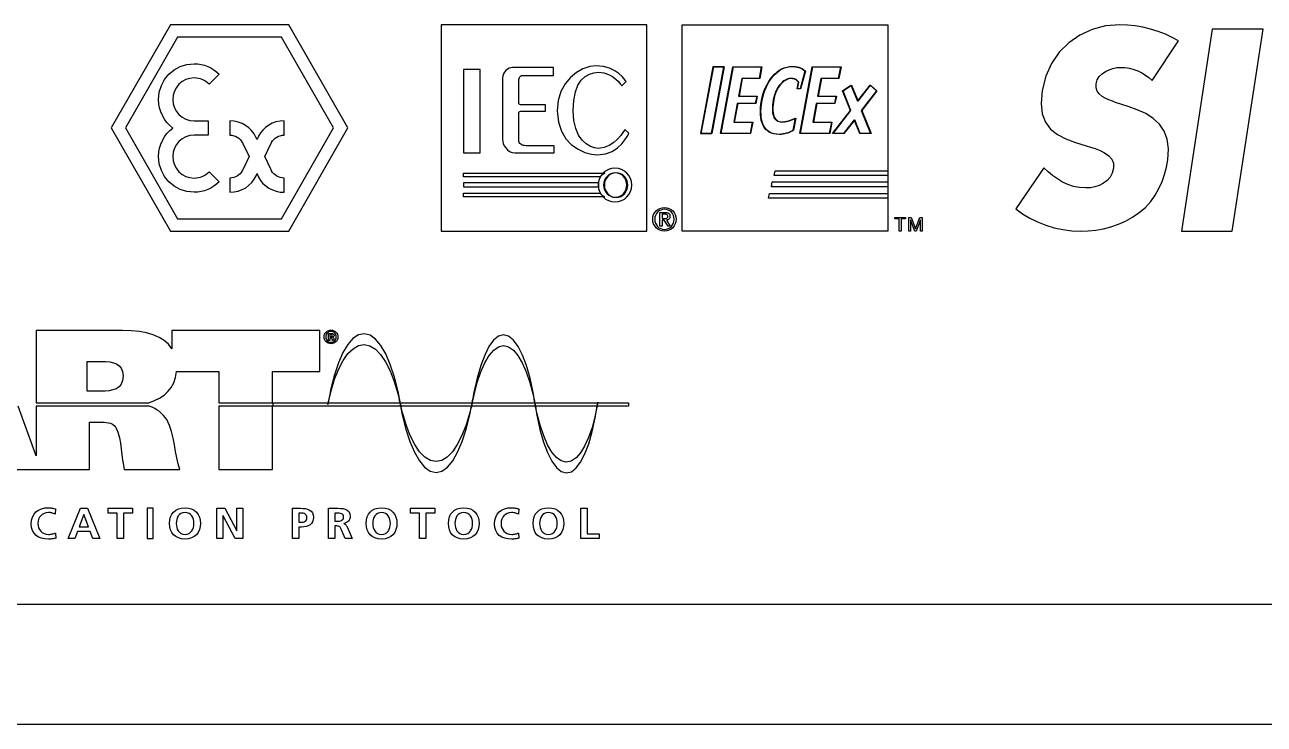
# Model space of a CAD drawing. Header units: metres. Extents: x 0 to 3575, y 0 to 842.
# Drawn here: x 103 to 287.8, y 478 to 582.3 of the extents above; entities that cross this region are included whole.
import ezdxf

# ---------------------------------------------------------------- set-up
doc = ezdxf.new("R2010")
doc.units = ezdxf.units.M
doc.layers.add('SCHEMATICS', color=7, linetype='Continuous')

msp = doc.modelspace()

# ---------------------------------------------------------------- linework, layer by layer
at = {"layer": 'SCHEMATICS', "color": 7}
for p, q in [((124.73, 582.28), (115.92, 566.9)), ((142.36, 582.28), (124.73, 582.28)), ((151.17, 566.9), (142.36, 582.28)), ((195.73, 582.27), (165.09, 582.27)), ((165.09, 582.27), (165.09, 551.53)), ((195.73, 551.53), (195.73, 582.27)), ((201, 551.53), (201, 582.28)), ((201, 582.28), (231.66, 582.28)), ((231.66, 582.28), (231.66, 551.53)), ((125.79, 580.43), (118.03, 566.9)), ((141.3, 580.43), (125.79, 580.43)), ((149.06, 566.9), (141.3, 580.43)), ((280.04, 581.64), (275.43, 551.52)), ((287.61, 581.64), (280.04, 581.64)), ((283, 551.52), (287.61, 581.64)), ((271.05, 573.99), (274.99, 579.88)), ((132, 574.92), (130.5, 573.41)), ((170.92, 575.62), (168.4, 575.62)), ((168.4, 575.62), (168.4, 563.17)), ((170.92, 563.17), (170.92, 575.62)), ((181.83, 575.91), (177.3, 575.91)), ((181.83, 574.72), (181.83, 575.91)), ((203.82, 566.07), (205.66, 575.99)), ((207.29, 575.99), (205.45, 566.07)), ((205.66, 575.99), (207.29, 575.99)), ((206.75, 566.07), (208.59, 575.99)), ((206.83, 566.07), (208.67, 575.99)), ((208.59, 575.99), (212.81, 575.99)), ((208.67, 575.99), (212.89, 575.99)), ((212.81, 575.99), (212.49, 574.28)), ((212.89, 575.99), (212.57, 574.28)), ((218.55, 566.07), (220.39, 575.99)), ((219.3, 575.36), (218.58, 572.73)), ((218.63, 566.07), (220.47, 575.99)), ((219.38, 575.36), (218.66, 572.73)), ((220.39, 575.99), (224.61, 575.99)), ((220.47, 575.99), (224.69, 575.99)), ((224.61, 575.99), (224.29, 574.28)), ((224.69, 575.99), (224.37, 574.28)), ((192.03, 573.19), (192.65, 573.84)), ((209.9, 574.28), (209.41, 571.64)), ((209.98, 574.28), (209.49, 571.64)), ((212.49, 574.28), (209.9, 574.28)), ((212.57, 574.28), (209.98, 574.28)), ((218.14, 572.73), (218.33, 573.73)), ((218.58, 572.73), (218.14, 572.73)), ((218.22, 572.73), (218.41, 573.73)), ((218.66, 572.73), (218.22, 572.73)), ((221.7, 574.28), (221.21, 571.64)), ((221.78, 574.28), (221.29, 571.64)), ((224.29, 574.28), (221.7, 574.28)), ((224.37, 574.28), (221.78, 574.28)), ((224.92, 572.43), (226.18, 573.3)), ((225, 572.43), (226.26, 573.3)), ((226.18, 573.3), (227.15, 570.89)), ((226.26, 573.3), (227.23, 570.89)), ((227.15, 570.89), (229.03, 573.3)), ((227.23, 570.89), (229.11, 573.3)), ((229.03, 573.3), (229.97, 572.43)), ((229.11, 573.3), (230.05, 572.43)), ((209.41, 571.64), (212.12, 571.64)), ((209.49, 571.64), (212.2, 571.64)), ((212.12, 571.64), (211.91, 570.54)), ((212.2, 571.64), (211.99, 570.54)), ((221.21, 571.64), (223.92, 571.64)), ((221.29, 571.64), (224, 571.64)), ((223.92, 571.64), (223.71, 570.54)), ((224, 571.64), (223.79, 570.54)), ((226.1, 569.5), (224.92, 572.43)), ((226.18, 569.5), (225, 572.43)), ((229.97, 572.43), (227.71, 569.51)), ((230.05, 572.43), (227.79, 569.51)), ((180.64, 569.4), (180.64, 570.34)), ((209.21, 570.54), (208.7, 567.78)), ((209.29, 570.54), (208.78, 567.78)), ((211.91, 570.54), (209.21, 570.54)), ((211.99, 570.54), (209.29, 570.54)), ((221.01, 570.54), (220.5, 567.78)), ((221.09, 570.54), (220.58, 567.78)), ((223.71, 570.54), (221.01, 570.54)), ((223.79, 570.54), (221.09, 570.54)), ((223.43, 566.07), (226.1, 569.5)), ((223.51, 566.07), (226.18, 569.5)), ((227.71, 569.51), (229.09, 566.07)), ((227.79, 569.51), (229.17, 566.07)), ((267.47, 570.12), (265.63, 570.7)), ((128.26, 567.95), (130.37, 567.95)), ((130.37, 567.95), (130.37, 567.51)), ((130.37, 567.51), (130.37, 566.27)), ((133.58, 567.95), (133.58, 565.82)), ((141.69, 565.82), (141.69, 567.95)), ((208.7, 567.78), (211.46, 567.78)), ((208.78, 567.78), (211.54, 567.78)), ((211.46, 567.78), (211.14, 566.07)), ((211.54, 567.78), (211.22, 566.07)), ((217.87, 568.37), (217.53, 566.56)), ((217.95, 568.37), (217.61, 566.56)), ((220.5, 567.78), (223.26, 567.78)), ((220.58, 567.78), (223.34, 567.78)), ((223.26, 567.78), (222.94, 566.07)), ((223.34, 567.78), (223.02, 566.07)), ((226.66, 568.11), (225.04, 566.07)), ((226.74, 568.11), (225.12, 566.07)), ((227.48, 566.07), (226.66, 568.11)), ((227.56, 566.07), (226.74, 568.11)), ((115.92, 566.9), (124.73, 551.52)), ((118.03, 566.9), (125.79, 553.37)), ((130.37, 565.82), (128.26, 565.82)), ((130.37, 566.27), (130.37, 565.82)), ((137.64, 565.16), (137.48, 565.52)), ((141.3, 553.37), (149.06, 566.9)), ((142.36, 551.52), (151.17, 566.9)), ((193.06, 566.12), (192.47, 566.67)), ((205.45, 566.07), (203.82, 566.07)), ((211.14, 566.07), (206.75, 566.07)), ((211.22, 566.07), (206.83, 566.07)), ((222.94, 566.07), (218.55, 566.07)), ((223.02, 566.07), (218.63, 566.07)), ((225.04, 566.07), (223.43, 566.07)), ((225.12, 566.07), (223.51, 566.07)), ((229.09, 566.07), (227.48, 566.07)), ((229.17, 566.07), (227.56, 566.07)), ((135.53, 564.6), (136.49, 562.63)), ((138.79, 562.63), (139.72, 564.54)), ((181.95, 563.19), (181.95, 564.24)), ((136.49, 562.63), (135.53, 560.67)), ((139.71, 560.73), (138.79, 562.63)), ((168.4, 563.17), (170.92, 563.17)), ((130.5, 560.37), (132, 558.86)), ((137.49, 559.77), (137.64, 560.1)), ((137.64, 560.1), (137.73, 559.89)), ((168.4, 559.61), (168.4, 560.14)), ((168.4, 560.14), (189.48, 560.14)), ((214.71, 559.79), (214.87, 560.51)), ((231.66, 559.79), (214.71, 559.79)), ((214.87, 560.51), (231.66, 560.51)), ((231.66, 560.51), (231.66, 559.79)), ((254.94, 560.97), (250.73, 554.85)), ((133.58, 559.43), (133.58, 557.3)), ((141.69, 557.3), (141.69, 559.43)), ((188.81, 559.61), (168.4, 559.61)), ((188.59, 558.73), (168.4, 558.73)), ((168.4, 558.73), (168.4, 558.13)), ((168.4, 558.13), (188.59, 558.13)), ((188.59, 558.13), (188.59, 558.73)), ((214.32, 558.13), (214.45, 558.85)), ((231.66, 558.13), (214.32, 558.13)), ((214.45, 558.85), (231.66, 558.85)), ((231.66, 558.85), (231.66, 558.13)), ((168.4, 556.64), (168.4, 557.17)), ((168.4, 557.17), (188.8, 557.16)), ((189.47, 556.64), (168.4, 556.64)), ((213.89, 556.42), (214.02, 557.11)), ((231.66, 556.42), (213.89, 556.42)), ((214.02, 557.11), (231.66, 557.11)), ((231.66, 557.11), (231.66, 556.42)), ((197.7, 554.3), (198.49, 554.3)), ((197.7, 552.25), (197.7, 554.3)), ((125.79, 553.37), (141.3, 553.37)), ((198.43, 554.04), (198.01, 554.04)), ((198.01, 554.04), (198.01, 553.39)), ((198.01, 553.39), (198.35, 553.39)), ((198.35, 553.13), (198.01, 553.13)), ((198.01, 553.13), (198.01, 552.25)), ((198.91, 552.25), (198.35, 553.13)), ((198.66, 553.16), (199.25, 552.25)), ((232.69, 553.34), (232.69, 553.56)), ((232.69, 553.56), (234.32, 553.56)), ((233.37, 553.34), (232.69, 553.34)), ((233.37, 551.52), (233.37, 553.34)), ((234.32, 553.34), (233.65, 553.34)), ((233.65, 553.34), (233.65, 551.52)), ((234.32, 553.56), (234.32, 553.34)), ((234.78, 553.56), (235.15, 553.56)), ((234.78, 551.52), (234.78, 553.56)), ((235.05, 553.22), (235.04, 553.22)), ((235.04, 553.22), (235.04, 551.52)), ((235.68, 551.52), (235.05, 553.22)), ((235.15, 553.56), (235.8, 551.85)), ((235.8, 551.85), (236.44, 553.56)), ((236.55, 553.22), (235.91, 551.52)), ((236.44, 553.56), (236.81, 553.56)), ((236.56, 553.22), (236.55, 553.22)), ((236.56, 551.52), (236.56, 553.22)), ((236.81, 553.56), (236.81, 551.52)), ((124.73, 551.52), (142.36, 551.52)), ((165.09, 551.53), (195.73, 551.53)), ((198.01, 552.25), (197.7, 552.25)), ((199.25, 552.25), (198.91, 552.25)), ((231.66, 551.53), (201, 551.53)), ((233.65, 551.52), (233.37, 551.52)), ((235.04, 551.52), (234.78, 551.52)), ((235.91, 551.52), (235.68, 551.52)), ((236.81, 551.52), (236.56, 551.52)), ((275.43, 551.52), (283, 551.52)), ((117.61, 536.7), (104.7, 536.7)), ((104.7, 536.7), (104.7, 525.94)), ((124.94, 536.7), (124.94, 533.97)), ((146.99, 536.7), (124.94, 536.7)), ((146.99, 530.59), (146.99, 536.7)), ((148.28, 535.22), (148.28, 536.22)), ((148.52, 536.08), (148.52, 535.79)), ((148.52, 535.79), (148.63, 535.79)), ((148.67, 536.75), (148.68, 536.75)), ((148.67, 536.55), (148.67, 536.55)), ((148.51, 535.22), (148.28, 535.22)), ((148.62, 535.62), (148.51, 535.62)), ((148.51, 535.62), (148.51, 535.22)), ((148.91, 535.72), (148.91, 535.71)), ((149.17, 535.22), (148.91, 535.22)), ((112.33, 527.66), (112.33, 532.08)), ((112.33, 532.08), (114.54, 532.08)), ((125.63, 530.59), (131.97, 530.59)), ((131.97, 530.59), (131.97, 525.94)), ((139.96, 525.94), (139.96, 530.59)), ((139.96, 530.59), (146.99, 530.59)), ((114.42, 527.66), (112.33, 527.66)), ((104.7, 518), (102.05, 525.41)), ((104.7, 525.94), (121.52, 525.94)), ((121.58, 525.41), (104.7, 525.41)), ((104.7, 525.41), (104.7, 518)), ((131.97, 525.94), (139.96, 525.94)), ((139.96, 525.41), (131.97, 525.41)), ((131.97, 525.41), (131.97, 516)), ((139.96, 516), (139.96, 525.41)), ((140.05, 525.94), (193.01, 525.94)), ((140.05, 525.41), (140.05, 525.94)), ((193.01, 525.41), (140.05, 525.41)), ((193.01, 525.94), (193.01, 525.41)), ((112.69, 516), (112.69, 523.03)), ((112.69, 523.03), (114.48, 523.03)), ((97.05, 516), (104.7, 516)), ((104.7, 516), (105.42, 516)), ((105.42, 516), (112.69, 516)), ((117.85, 516), (126.16, 516)), ((131.97, 516), (139.96, 516)), ((107.62, 510.09), (107.56, 509.32)), ((109.5, 505.68), (111.32, 510.2)), ((111.32, 510.2), (112.38, 510.2)), ((112.38, 510.2), (114.21, 505.68)), ((115.45, 509.49), (115.45, 510.2)), ((115.45, 510.2), (119.07, 510.2)), ((119.07, 510.2), (119.07, 509.49)), ((122.18, 510.2), (121.25, 510.2)), ((121.25, 510.2), (121.25, 505.68)), ((122.18, 505.68), (122.18, 510.2)), ((131.67, 510.2), (132.82, 510.2)), ((131.67, 505.68), (131.67, 510.2)), ((132.82, 510.2), (134.61, 506.82)), ((134.62, 506.82), (134.62, 510.2)), ((134.62, 510.2), (135.52, 510.2)), ((135.52, 510.2), (135.52, 505.68)), ((142.93, 510.2), (144.11, 510.2)), ((142.93, 505.68), (142.93, 510.2)), ((148.31, 510.2), (149.32, 510.2)), ((148.31, 505.68), (148.31, 510.2)), ((160.52, 509.49), (160.52, 510.2)), ((160.52, 510.2), (164.14, 510.2)), ((164.14, 510.2), (164.14, 509.49)), ((176.66, 510.09), (176.6, 509.32)), ((185.89, 510.2), (186.83, 510.2)), ((185.89, 505.68), (185.89, 510.2)), ((186.83, 510.2), (186.83, 506.39)), ((111.82, 509.29), (111.15, 507.43)), ((111.84, 509.29), (111.82, 509.29)), ((112.51, 507.43), (111.84, 509.29)), ((116.79, 509.49), (115.45, 509.49)), ((116.79, 505.68), (116.79, 509.49)), ((119.07, 509.49), (117.73, 509.49)), ((117.73, 509.49), (117.73, 505.68)), ((132.58, 509.06), (132.57, 509.06)), ((132.57, 509.06), (132.57, 505.68)), ((134.37, 505.68), (132.58, 509.06)), ((144.19, 509.49), (143.86, 509.49)), ((143.86, 509.49), (143.86, 508.11)), ((143.86, 508.11), (144.19, 508.11)), ((149.56, 509.49), (149.25, 509.49)), ((149.25, 509.49), (149.25, 508.27)), ((149.25, 508.27), (149.56, 508.27)), ((161.86, 509.49), (160.52, 509.49)), ((161.86, 505.68), (161.86, 509.49)), ((164.14, 509.49), (162.8, 509.49)), ((162.8, 509.49), (162.8, 505.68)), ((107.59, 506.5), (107.63, 505.74)), ((110.88, 506.71), (110.47, 505.68)), ((112.78, 506.71), (110.88, 506.71)), ((111.15, 507.43), (112.51, 507.43)), ((113.18, 505.68), (112.78, 506.71)), ((134.61, 506.82), (134.62, 506.82)), ((144.26, 507.39), (143.86, 507.39)), ((143.86, 507.39), (143.86, 505.68)), ((149.55, 507.56), (149.25, 507.56)), ((149.25, 507.56), (149.25, 505.68)), ((150.76, 505.68), (150.2, 507.09)), ((150.56, 507.92), (150.56, 507.91)), ((151.06, 507.44), (151.81, 505.68)), ((176.63, 506.5), (176.67, 505.74)), ((186.83, 506.39), (188.64, 506.39)), ((188.64, 506.39), (188.64, 505.68)), ((110.47, 505.68), (109.5, 505.68)), ((114.21, 505.68), (113.18, 505.68)), ((117.73, 505.68), (116.79, 505.68)), ((121.25, 505.68), (122.18, 505.68)), ((132.57, 505.68), (131.67, 505.68)), ((135.52, 505.68), (134.37, 505.68)), ((143.86, 505.68), (142.93, 505.68)), ((149.25, 505.68), (148.31, 505.68)), ((151.81, 505.68), (150.76, 505.68)), ((162.8, 505.68), (161.86, 505.68)), ((188.64, 505.68), (185.89, 505.68))]:
    msp.add_line(p, q, dxfattribs=at)
for points in [[(266.26, 582.28), (264.13, 582.1), (262.12, 581.58), (260.28, 580.74), (258.63, 579.6), (257.21, 578.19), (256.06, 576.51), (255.2, 574.6), (254.67, 572.48)], [(274.99, 579.88), (274.06, 580.4), (273.05, 580.87), (271.97, 581.28), (270.84, 581.63), (269.69, 581.91), (268.53, 582.11), (267.38, 582.24), (266.26, 582.28)], [(122.97, 571.15), (123.07, 572.22), (123.38, 573.22), (123.87, 574.13), (124.52, 574.92), (125.3, 575.57), (126.2, 576.06), (127.19, 576.37), (128.26, 576.48)], [(128.26, 576.48), (128.8, 576.45), (129.32, 576.37), (129.83, 576.24), (130.31, 576.06), (130.78, 575.84), (131.21, 575.57), (131.62, 575.26), (132, 574.92)], [(175.7, 575.91), (175.46, 575.88), (175.22, 575.79), (174.97, 575.65), (174.74, 575.46), (174.54, 575.23), (174.37, 574.95), (174.27, 574.65), (174.23, 574.31)], [(177.3, 575.91), (177.25, 575.91), (177.13, 575.91), (176.95, 575.91), (176.72, 575.91), (176.46, 575.91), (176.2, 575.91), (175.93, 575.91), (175.7, 575.91)], [(176.68, 573.84), (176.68, 573.97), (176.68, 574.11), (176.71, 574.26), (176.75, 574.4), (176.82, 574.53), (176.93, 574.63), (177.08, 574.7), (177.29, 574.72)], [(177.29, 574.72), (177.66, 574.72), (178.26, 574.72), (179, 574.72), (179.79, 574.72), (180.56, 574.72), (181.21, 574.72), (181.66, 574.72), (181.83, 574.72)], [(188.2, 576.17), (187.23, 576.06), (186.23, 575.73), (185.26, 575.19), (184.35, 574.44), (183.57, 573.48), (182.95, 572.33), (182.54, 570.97), (182.39, 569.43)], [(184.76, 569.43), (184.85, 571), (185.1, 572.27), (185.48, 573.28), (185.97, 574.04), (186.55, 574.59), (187.18, 574.94), (187.85, 575.14), (188.54, 575.2)], [(192.65, 573.84), (192.58, 573.94), (192.39, 574.2), (192.05, 574.58), (191.58, 575), (190.96, 575.43), (190.2, 575.81), (189.28, 576.07), (188.2, 576.17)], [(188.54, 575.2), (189.32, 575.11), (190.02, 574.88), (190.62, 574.56), (191.11, 574.19), (191.51, 573.82), (191.79, 573.5), (191.97, 573.27), (192.03, 573.19)], [(205.37, 566.07), (207.21, 575.99), (205.58, 575.99), (203.74, 566.07), (205.37, 566.07)], [(205.45, 566.07), (207.29, 575.99), (205.66, 575.99), (203.82, 566.07), (205.45, 566.07)], [(212.85, 571), (212.96, 571.51), (213.1, 572.01), (213.26, 572.48), (213.45, 572.94), (213.67, 573.38), (213.91, 573.8), (214.18, 574.2), (214.47, 574.58)], [(212.93, 571), (213.04, 571.51), (213.18, 572.01), (213.34, 572.48), (213.53, 572.94), (213.75, 573.38), (213.99, 573.8), (214.26, 574.2), (214.55, 574.58)], [(214.47, 574.58), (214.79, 574.93), (215.12, 575.23), (215.47, 575.49), (215.83, 575.7), (216.21, 575.86), (216.6, 575.98), (217.01, 576.05), (217.43, 576.07)], [(214.55, 574.58), (214.87, 574.93), (215.2, 575.23), (215.55, 575.49), (215.91, 575.7), (216.29, 575.86), (216.68, 575.98), (217.09, 576.05), (217.51, 576.07)], [(217.43, 576.07), (217.55, 576.07), (217.67, 576.06), (217.79, 576.05), (217.91, 576.03), (218.04, 576), (218.17, 575.98), (218.3, 575.94), (218.43, 575.9)], [(217.51, 576.07), (217.63, 576.07), (217.75, 576.06), (217.87, 576.05), (217.99, 576.03), (218.12, 576), (218.25, 575.98), (218.38, 575.94), (218.51, 575.9)], [(218.43, 575.9), (218.56, 575.85), (218.69, 575.8), (218.81, 575.74), (218.92, 575.68), (219.02, 575.61), (219.12, 575.53), (219.21, 575.45), (219.3, 575.36)], [(218.51, 575.9), (218.64, 575.85), (218.77, 575.8), (218.88, 575.74), (219, 575.68), (219.1, 575.61), (219.2, 575.53), (219.29, 575.45), (219.38, 575.36)], [(262.71, 573.49), (262.88, 574.06), (263.19, 574.55), (263.6, 574.97), (264.1, 575.32), (264.65, 575.58), (265.22, 575.77), (265.79, 575.89), (266.34, 575.93)], [(266.34, 575.93), (267.02, 575.89), (267.69, 575.79), (268.33, 575.62), (268.94, 575.39), (269.52, 575.11), (270.07, 574.78), (270.58, 574.41), (271.05, 573.99)], [(128.26, 574.35), (127.62, 574.28), (127.02, 574.1), (126.48, 573.8), (126.01, 573.41), (125.62, 572.94), (125.33, 572.4), (125.15, 571.8), (125.08, 571.15)], [(130.5, 573.41), (130.27, 573.62), (130.03, 573.8), (129.77, 573.96), (129.49, 574.1), (129.2, 574.2), (128.9, 574.28), (128.58, 574.33), (128.26, 574.35)], [(174.23, 574.31), (174.23, 573.68), (174.23, 572.59), (174.23, 571.2), (174.23, 569.67), (174.23, 568.15), (174.23, 566.79), (174.23, 565.75), (174.23, 565.18)], [(176.68, 570.97), (176.68, 571.16), (176.68, 571.49), (176.68, 571.92), (176.68, 572.39), (176.68, 572.86), (176.68, 573.29), (176.68, 573.63), (176.68, 573.84)], [(215.61, 573.4), (215.43, 573.17), (215.26, 572.93), (215.11, 572.66), (214.98, 572.38), (214.86, 572.08), (214.76, 571.77), (214.67, 571.43), (214.59, 571.08)], [(215.69, 573.4), (215.51, 573.17), (215.34, 572.93), (215.19, 572.66), (215.06, 572.38), (214.94, 572.08), (214.83, 571.77), (214.74, 571.43), (214.67, 571.08)], [(217.18, 574.26), (216.97, 574.25), (216.77, 574.21), (216.57, 574.14), (216.37, 574.04), (216.18, 573.92), (215.99, 573.77), (215.8, 573.6), (215.61, 573.4)], [(217.26, 574.26), (217.05, 574.25), (216.85, 574.21), (216.65, 574.14), (216.45, 574.04), (216.26, 573.92), (216.06, 573.77), (215.87, 573.6), (215.69, 573.4)], [(217.93, 574.1), (217.87, 574.14), (217.8, 574.17), (217.72, 574.2), (217.63, 574.22), (217.53, 574.24), (217.42, 574.25), (217.3, 574.26), (217.18, 574.26)], [(218.01, 574.1), (217.95, 574.14), (217.88, 574.17), (217.79, 574.2), (217.7, 574.22), (217.61, 574.24), (217.5, 574.25), (217.38, 574.26), (217.26, 574.26)], [(218.33, 573.73), (218.29, 573.78), (218.24, 573.83), (218.2, 573.88), (218.15, 573.92), (218.1, 573.97), (218.05, 574.01), (217.99, 574.06), (217.93, 574.1)], [(218.41, 573.73), (218.37, 573.78), (218.32, 573.83), (218.28, 573.88), (218.23, 573.92), (218.18, 573.97), (218.12, 574.01), (218.07, 574.06), (218.01, 574.1)], [(265.63, 570.7), (265.14, 570.87), (264.61, 571.07), (264.09, 571.32), (263.6, 571.61), (263.19, 571.97), (262.88, 572.39), (262.71, 572.89), (262.71, 573.49)], [(125.09, 566.89), (124.63, 567.28), (124.22, 567.72), (123.85, 568.2), (123.55, 568.73), (123.3, 569.29), (123.12, 569.89), (123.01, 570.51), (122.97, 571.15)], [(125.08, 571.15), (125.15, 570.51), (125.33, 569.91), (125.62, 569.36), (126.01, 568.89), (126.48, 568.5), (127.02, 568.21), (127.62, 568.02), (128.26, 567.95)], [(177.06, 570.34), (176.91, 570.35), (176.8, 570.39), (176.73, 570.46), (176.69, 570.54), (176.67, 570.64), (176.67, 570.75), (176.67, 570.86), (176.68, 570.97)], [(213.08, 567.28), (212.93, 567.64), (212.81, 568.02), (212.73, 568.44), (212.69, 568.89), (212.68, 569.37), (212.7, 569.88), (212.76, 570.42), (212.85, 571)], [(213.16, 567.28), (213.01, 567.64), (212.89, 568.02), (212.81, 568.44), (212.77, 568.89), (212.75, 569.37), (212.78, 569.88), (212.84, 570.42), (212.93, 571)], [(214.59, 571.08), (214.53, 570.71), (214.49, 570.37), (214.46, 570.04), (214.46, 569.73), (214.47, 569.44), (214.5, 569.17), (214.55, 568.92), (214.61, 568.69)], [(214.67, 571.08), (214.61, 570.71), (214.57, 570.37), (214.54, 570.04), (214.54, 569.73), (214.55, 569.44), (214.58, 569.17), (214.63, 568.92), (214.69, 568.69)], [(254.67, 572.48), (254.51, 570.56), (254.69, 568.99), (255.17, 567.74), (255.93, 566.74), (256.94, 565.94), (258.18, 565.29), (259.63, 564.74), (261.25, 564.23)], [(176.68, 568.46), (176.67, 568.6), (176.66, 568.75), (176.65, 568.91), (176.66, 569.06), (176.68, 569.19), (176.74, 569.3), (176.83, 569.37), (176.97, 569.4)], [(176.97, 569.4), (177.26, 569.4), (177.73, 569.4), (178.33, 569.4), (178.97, 569.4), (179.6, 569.4), (180.13, 569.4), (180.5, 569.4), (180.64, 569.4)], [(180.64, 570.34), (180.51, 570.34), (180.15, 570.34), (179.64, 570.34), (179.03, 570.34), (178.4, 570.34), (177.82, 570.34), (177.35, 570.34), (177.06, 570.34)], [(182.39, 569.43), (182.56, 567.78), (183.01, 566.4), (183.69, 565.27), (184.54, 564.38), (185.5, 563.72), (186.49, 563.26), (187.48, 563), (188.38, 562.91)], [(188.54, 563.84), (187.96, 563.91), (187.33, 564.13), (186.7, 564.51), (186.11, 565.08), (185.57, 565.83), (185.15, 566.8), (184.87, 568), (184.76, 569.43)], [(273.39, 562.13), (273.51, 563.79), (273.32, 565.21), (272.86, 566.42), (272.16, 567.45), (271.24, 568.31), (270.13, 569.03), (268.86, 569.62), (267.47, 570.12)], [(137.48, 565.52), (137.2, 566.03), (136.84, 566.5), (136.42, 566.92), (135.94, 567.27), (135.41, 567.56), (134.84, 567.78), (134.22, 567.91), (133.58, 567.95)], [(141.69, 567.95), (141.07, 567.91), (140.47, 567.79), (139.91, 567.59), (139.4, 567.32), (138.93, 566.98), (138.51, 566.59), (138.15, 566.15), (137.87, 565.66)], [(176.68, 565.05), (176.68, 565.31), (176.68, 565.72), (176.68, 566.23), (176.68, 566.79), (176.68, 567.34), (176.68, 567.84), (176.68, 568.23), (176.68, 568.46)], [(215.45, 565.93), (215.04, 565.95), (214.66, 566.02), (214.32, 566.12), (214, 566.27), (213.72, 566.46), (213.48, 566.69), (213.26, 566.97), (213.08, 567.28)], [(215.53, 565.93), (215.12, 565.95), (214.74, 566.02), (214.4, 566.12), (214.08, 566.27), (213.8, 566.46), (213.55, 566.69), (213.34, 566.97), (213.16, 567.28)], [(214.61, 568.69), (214.7, 568.48), (214.8, 568.3), (214.93, 568.15), (215.08, 568.02), (215.25, 567.93), (215.45, 567.86), (215.66, 567.82), (215.9, 567.8)], [(214.69, 568.69), (214.78, 568.48), (214.88, 568.3), (215.01, 568.15), (215.16, 568.02), (215.33, 567.93), (215.53, 567.86), (215.74, 567.82), (215.98, 567.8)], [(215.9, 567.8), (216, 567.81), (216.12, 567.81), (216.23, 567.82), (216.35, 567.84), (216.48, 567.86), (216.61, 567.89), (216.74, 567.92), (216.88, 567.96)], [(215.98, 567.8), (216.08, 567.81), (216.2, 567.81), (216.31, 567.82), (216.43, 567.84), (216.56, 567.86), (216.69, 567.89), (216.82, 567.92), (216.96, 567.96)], [(216.88, 567.96), (217.02, 568), (217.15, 568.05), (217.28, 568.09), (217.41, 568.14), (217.53, 568.2), (217.65, 568.25), (217.76, 568.31), (217.87, 568.37)], [(216.96, 567.96), (217.1, 568), (217.23, 568.05), (217.36, 568.09), (217.49, 568.14), (217.61, 568.2), (217.73, 568.25), (217.84, 568.31), (217.95, 568.37)], [(122.97, 562.63), (123.01, 563.27), (123.12, 563.89), (123.3, 564.49), (123.55, 565.05), (123.85, 565.57), (124.22, 566.06), (124.63, 566.5), (125.09, 566.89)], [(128.26, 565.82), (127.62, 565.76), (127.02, 565.57), (126.48, 565.28), (126.01, 564.89), (125.62, 564.41), (125.33, 563.87), (125.15, 563.27), (125.08, 562.63)], [(133.58, 565.82), (133.88, 565.8), (134.17, 565.74), (134.44, 565.65), (134.69, 565.52), (134.92, 565.37), (135.12, 565.18), (135.3, 564.97), (135.45, 564.74)], [(137.87, 565.66), (137.84, 565.61), (137.81, 565.55), (137.77, 565.46), (137.74, 565.38), (137.7, 565.3), (137.67, 565.23), (137.65, 565.18), (137.64, 565.16)], [(139.82, 564.74), (139.97, 564.97), (140.15, 565.18), (140.35, 565.37), (140.58, 565.52), (140.83, 565.65), (141.1, 565.74), (141.39, 565.8), (141.69, 565.82)], [(188.38, 562.91), (189.57, 563.05), (190.56, 563.41), (191.37, 563.93), (192.01, 564.52), (192.49, 565.11), (192.81, 565.62), (193, 565.98), (193.06, 566.12)], [(192.47, 566.67), (192.4, 566.55), (192.19, 566.23), (191.85, 565.77), (191.39, 565.25), (190.82, 564.73), (190.14, 564.28), (189.38, 563.96), (188.54, 563.84)], [(216.51, 566.1), (216.36, 566.06), (216.22, 566.03), (216.08, 566), (215.95, 565.97), (215.82, 565.96), (215.69, 565.94), (215.57, 565.93), (215.45, 565.93)], [(216.59, 566.1), (216.44, 566.06), (216.3, 566.03), (216.16, 566), (216.03, 565.97), (215.9, 565.96), (215.77, 565.94), (215.65, 565.93), (215.53, 565.93)], [(217.53, 566.56), (217.42, 566.49), (217.31, 566.42), (217.19, 566.36), (217.07, 566.3), (216.94, 566.24), (216.8, 566.19), (216.66, 566.14), (216.51, 566.1)], [(217.61, 566.56), (217.5, 566.49), (217.39, 566.42), (217.27, 566.36), (217.15, 566.3), (217.02, 566.24), (216.88, 566.19), (216.74, 566.14), (216.59, 566.1)], [(135.45, 564.74), (135.46, 564.73), (135.47, 564.71), (135.48, 564.69), (135.49, 564.67), (135.5, 564.66), (135.51, 564.64), (135.52, 564.62), (135.53, 564.6)], [(139.72, 564.54), (139.73, 564.56), (139.74, 564.59), (139.75, 564.62), (139.77, 564.65), (139.79, 564.68), (139.8, 564.71), (139.81, 564.73), (139.82, 564.74)], [(174.23, 565.18), (174.26, 564.88), (174.35, 564.56), (174.5, 564.22), (174.71, 563.91), (174.97, 563.62), (175.28, 563.4), (175.65, 563.25), (176.06, 563.19)], [(177.77, 564.24), (177.51, 564.26), (177.29, 564.3), (177.1, 564.38), (176.95, 564.48), (176.83, 564.6), (176.74, 564.73), (176.69, 564.89), (176.68, 565.05)], [(181.95, 564.24), (181.8, 564.24), (181.4, 564.24), (180.82, 564.24), (180.14, 564.24), (179.42, 564.24), (178.74, 564.24), (178.16, 564.24), (177.77, 564.24)], [(261.25, 564.23), (261.88, 564.04), (262.59, 563.81), (263.31, 563.53), (263.99, 563.19), (264.59, 562.76), (265.04, 562.25), (265.3, 561.63), (265.32, 560.89)], [(128.26, 557.3), (127.19, 557.41), (126.2, 557.72), (125.3, 558.21), (124.52, 558.86), (123.87, 559.65), (123.38, 560.55), (123.07, 561.55), (122.97, 562.63)], [(125.08, 562.63), (125.15, 561.98), (125.33, 561.38), (125.62, 560.84), (126.01, 560.37), (126.48, 559.98), (127.02, 559.68), (127.62, 559.5), (128.26, 559.43)], [(176.06, 563.19), (176.64, 563.19), (177.47, 563.19), (178.43, 563.19), (179.44, 563.19), (180.39, 563.19), (181.19, 563.19), (181.74, 563.19), (181.95, 563.19)], [(269.14, 554.27), (270.06, 555.06), (270.85, 555.93), (271.52, 556.86), (272.08, 557.86), (272.54, 558.89), (272.9, 559.96), (273.19, 561.04), (273.39, 562.13)], [(128.26, 559.43), (128.58, 559.45), (128.9, 559.5), (129.2, 559.57), (129.49, 559.68), (129.77, 559.82), (130.03, 559.98), (130.27, 560.16), (130.5, 560.37)], [(135.45, 560.51), (135.3, 560.28), (135.12, 560.07), (134.92, 559.89), (134.69, 559.73), (134.44, 559.6), (134.17, 559.51), (133.88, 559.45), (133.58, 559.43)], [(135.53, 560.67), (135.52, 560.65), (135.51, 560.63), (135.5, 560.61), (135.49, 560.59), (135.48, 560.57), (135.47, 560.55), (135.46, 560.53), (135.45, 560.51)], [(137.73, 559.89), (137.75, 559.85), (137.77, 559.81), (137.78, 559.76), (137.8, 559.72), (137.82, 559.68), (137.84, 559.64), (137.86, 559.6), (137.88, 559.56)], [(139.82, 560.51), (139.81, 560.52), (139.8, 560.55), (139.79, 560.57), (139.77, 560.61), (139.75, 560.64), (139.74, 560.68), (139.72, 560.71), (139.71, 560.73)], [(141.69, 559.43), (141.39, 559.45), (141.1, 559.51), (140.83, 559.6), (140.58, 559.73), (140.35, 559.89), (140.15, 560.07), (139.97, 560.28), (139.82, 560.51)], [(191, 560.91), (190.5, 560.86), (190.03, 560.71), (189.6, 560.48), (189.23, 560.17), (188.93, 559.8), (188.7, 559.37), (188.55, 558.9), (188.5, 558.39)], [(189.13, 559.92), (189.04, 559.85), (188.98, 559.79), (188.92, 559.74), (188.88, 559.69), (188.85, 559.65), (188.83, 559.63), (188.82, 559.61), (188.81, 559.61)], [(189.48, 560.14), (189.48, 560.14), (189.47, 560.14), (189.46, 560.14), (189.43, 560.13), (189.39, 560.11), (189.32, 560.07), (189.24, 560.01), (189.13, 559.92)], [(191.04, 560.21), (190.69, 560.17), (190.37, 560.07), (190.07, 559.9), (189.81, 559.68), (189.6, 559.41), (189.44, 559.1), (189.34, 558.76), (189.31, 558.39)], [(191.05, 560.21), (190.7, 560.17), (190.37, 560.07), (190.08, 559.9), (189.82, 559.68), (189.61, 559.41), (189.45, 559.1), (189.35, 558.76), (189.31, 558.39)], [(191.17, 560.2), (190.82, 560.17), (190.49, 560.06), (190.19, 559.89), (189.94, 559.67), (189.72, 559.4), (189.56, 559.09), (189.46, 558.75), (189.42, 558.38)], [(193.51, 558.39), (193.45, 558.9), (193.31, 559.37), (193.08, 559.8), (192.77, 560.17), (192.4, 560.48), (191.98, 560.71), (191.51, 560.86), (191, 560.91)], [(192.78, 558.39), (192.74, 558.76), (192.64, 559.1), (192.48, 559.41), (192.27, 559.68), (192.01, 559.9), (191.72, 560.07), (191.39, 560.17), (191.04, 560.21)], [(192.79, 558.39), (192.75, 558.76), (192.65, 559.1), (192.49, 559.41), (192.28, 559.68), (192.02, 559.9), (191.73, 560.07), (191.4, 560.17), (191.05, 560.21)], [(192.92, 558.38), (192.88, 558.75), (192.78, 559.09), (192.62, 559.4), (192.4, 559.67), (192.15, 559.89), (191.85, 560.06), (191.52, 560.17), (191.17, 560.2)], [(261.19, 557.95), (260.24, 558.01), (259.35, 558.19), (258.5, 558.47), (257.7, 558.84), (256.95, 559.29), (256.24, 559.8), (255.57, 560.37), (254.94, 560.97)], [(265.32, 560.89), (265.12, 560.18), (264.79, 559.57), (264.34, 559.06), (263.8, 558.65), (263.19, 558.34), (262.54, 558.12), (261.86, 557.99), (261.19, 557.95)], [(132, 558.86), (131.62, 558.52), (131.21, 558.21), (130.78, 557.94), (130.31, 557.72), (129.83, 557.54), (129.32, 557.41), (128.8, 557.33), (128.26, 557.3)], [(133.58, 557.3), (134.23, 557.35), (134.85, 557.48), (135.42, 557.7), (135.96, 557.99), (136.44, 558.35), (136.86, 558.77), (137.21, 559.25), (137.49, 559.77)], [(137.88, 559.56), (138.18, 559.08), (138.53, 558.64), (138.95, 558.26), (139.42, 557.93), (139.93, 557.66), (140.48, 557.46), (141.07, 557.34), (141.69, 557.3)], [(188.5, 558.39), (188.55, 557.88), (188.7, 557.41), (188.93, 556.98), (189.23, 556.61), (189.6, 556.3), (190.03, 556.07), (190.5, 555.92), (191, 555.87)], [(189.31, 558.39), (189.34, 558.02), (189.44, 557.68), (189.6, 557.37), (189.81, 557.1), (190.07, 556.88), (190.37, 556.71), (190.69, 556.6), (191.04, 556.57)], [(189.31, 558.39), (189.35, 558.02), (189.45, 557.68), (189.61, 557.37), (189.82, 557.1), (190.08, 556.88), (190.37, 556.71), (190.7, 556.6), (191.05, 556.57)], [(189.42, 558.38), (189.46, 558.01), (189.56, 557.67), (189.72, 557.36), (189.94, 557.09), (190.19, 556.87), (190.49, 556.7), (190.82, 556.59), (191.17, 556.56)], [(191, 555.87), (191.51, 555.92), (191.98, 556.07), (192.4, 556.3), (192.77, 556.61), (193.08, 556.98), (193.31, 557.41), (193.45, 557.88), (193.51, 558.39)], [(191.04, 556.57), (191.39, 556.6), (191.72, 556.71), (192.01, 556.88), (192.27, 557.1), (192.48, 557.37), (192.64, 557.68), (192.74, 558.02), (192.78, 558.39)], [(191.05, 556.57), (191.4, 556.6), (191.73, 556.71), (192.02, 556.88), (192.28, 557.1), (192.49, 557.37), (192.65, 557.68), (192.75, 558.02), (192.79, 558.39)], [(191.17, 556.56), (191.52, 556.59), (191.85, 556.7), (192.15, 556.87), (192.4, 557.09), (192.62, 557.36), (192.78, 557.67), (192.88, 558.01), (192.92, 558.38)], [(188.8, 557.16), (188.81, 557.16), (188.82, 557.15), (188.84, 557.13), (188.87, 557.1), (188.91, 557.06), (188.95, 557.02), (189, 556.98), (189.05, 556.93)], [(189.05, 556.93), (189.14, 556.84), (189.22, 556.77), (189.3, 556.72), (189.36, 556.68), (189.4, 556.66), (189.44, 556.64), (189.46, 556.64), (189.47, 556.64)], [(196.62, 553.28), (196.65, 553.64), (196.76, 553.97), (196.92, 554.27), (197.14, 554.53), (197.4, 554.73), (197.7, 554.89), (198.03, 554.99), (198.38, 555.03)], [(198.38, 554.77), (198.08, 554.74), (197.81, 554.65), (197.56, 554.52), (197.35, 554.34), (197.18, 554.12), (197.05, 553.87), (196.96, 553.59), (196.94, 553.28)], [(198.38, 555.03), (198.73, 554.99), (199.05, 554.89), (199.35, 554.73), (199.61, 554.53), (199.83, 554.27), (199.99, 553.97), (200.09, 553.64), (200.13, 553.28)], [(199.81, 553.28), (199.78, 553.59), (199.7, 553.87), (199.57, 554.12), (199.4, 554.34), (199.19, 554.52), (198.94, 554.65), (198.67, 554.74), (198.38, 554.77)], [(198.49, 554.3), (198.66, 554.29), (198.8, 554.26), (198.93, 554.22), (199.03, 554.15), (199.1, 554.07), (199.16, 553.97), (199.19, 553.85), (199.2, 553.71)], [(250.73, 554.85), (251.76, 554.11), (252.85, 553.45), (254, 552.88), (255.2, 552.4), (256.45, 552.02), (257.75, 551.75), (259.08, 551.58), (260.44, 551.52)], [(260.44, 551.52), (261.55, 551.56), (262.68, 551.68), (263.8, 551.88), (264.92, 552.17), (266.03, 552.55), (267.1, 553.02), (268.14, 553.6), (269.14, 554.27)], [(198.38, 551.52), (198.03, 551.56), (197.7, 551.66), (197.4, 551.81), (197.14, 552.03), (196.92, 552.28), (196.76, 552.58), (196.65, 552.92), (196.62, 553.28)], [(196.94, 553.28), (196.96, 552.97), (197.05, 552.69), (197.18, 552.43), (197.35, 552.21), (197.56, 552.03), (197.81, 551.89), (198.08, 551.81), (198.38, 551.78)], [(198.35, 553.39), (198.45, 553.39), (198.55, 553.4), (198.64, 553.41), (198.72, 553.44), (198.79, 553.48), (198.84, 553.54), (198.87, 553.62), (198.88, 553.73)], [(198.38, 551.78), (198.67, 551.81), (198.94, 551.89), (199.19, 552.03), (199.4, 552.21), (199.57, 552.43), (199.7, 552.69), (199.78, 552.97), (199.81, 553.28)], [(200.13, 553.28), (200.09, 552.92), (199.99, 552.58), (199.83, 552.28), (199.61, 552.03), (199.35, 551.81), (199.05, 551.66), (198.73, 551.56), (198.38, 551.52)], [(198.88, 553.73), (198.87, 553.82), (198.84, 553.89), (198.8, 553.95), (198.74, 553.99), (198.67, 554.01), (198.6, 554.03), (198.52, 554.04), (198.43, 554.04)], [(199.2, 553.71), (199.19, 553.59), (199.16, 553.48), (199.11, 553.38), (199.05, 553.31), (198.97, 553.25), (198.88, 553.21), (198.77, 553.18), (198.66, 553.16)], [(124.94, 533.97), (124.44, 534.64), (123.8, 535.21), (123.05, 535.68), (122.18, 536.06), (121.19, 536.35), (120.1, 536.55), (118.9, 536.66), (117.61, 536.7)], [(147.63, 535.74), (147.65, 535.95), (147.71, 536.14), (147.8, 536.31), (147.93, 536.46), (148.09, 536.58), (148.26, 536.67), (148.46, 536.73), (148.67, 536.75)], [(148.67, 536.55), (148.51, 536.53), (148.36, 536.49), (148.23, 536.41), (148.11, 536.31), (148.02, 536.19), (147.95, 536.06), (147.9, 535.9), (147.89, 535.74)], [(153.62, 536.22), (152.76, 536.03), (151.94, 535.49), (151.16, 534.61), (150.44, 533.4), (149.78, 531.89), (149.18, 530.09), (148.65, 528.01), (148.19, 525.68)], [(148.28, 536.22), (148.31, 536.23), (148.35, 536.24), (148.4, 536.24), (148.44, 536.25), (148.5, 536.25), (148.55, 536.26), (148.61, 536.26), (148.67, 536.26)], [(148.65, 536.09), (148.63, 536.09), (148.61, 536.09), (148.59, 536.09), (148.57, 536.08), (148.55, 536.08), (148.54, 536.08), (148.53, 536.08), (148.52, 536.08)], [(148.63, 535.79), (148.68, 535.79), (148.72, 535.79), (148.76, 535.81), (148.8, 535.82), (148.83, 535.84), (148.85, 535.87), (148.86, 535.9), (148.86, 535.93)], [(148.86, 535.93), (148.86, 535.97), (148.85, 536), (148.84, 536.02), (148.81, 536.05), (148.78, 536.06), (148.75, 536.08), (148.7, 536.08), (148.65, 536.09)], [(149.45, 535.74), (149.44, 535.9), (149.4, 536.06), (149.33, 536.19), (149.23, 536.31), (149.12, 536.41), (148.99, 536.49), (148.84, 536.53), (148.67, 536.55)], [(148.67, 536.26), (148.73, 536.26), (148.79, 536.26), (148.84, 536.25), (148.89, 536.24), (148.93, 536.23), (148.96, 536.21), (148.99, 536.2), (149.02, 536.18)], [(148.68, 536.75), (148.89, 536.73), (149.09, 536.67), (149.26, 536.58), (149.41, 536.46), (149.54, 536.31), (149.63, 536.14), (149.69, 535.95), (149.71, 535.74)], [(149.12, 535.96), (149.12, 535.92), (149.1, 535.88), (149.09, 535.85), (149.06, 535.81), (149.03, 535.79), (148.99, 535.76), (148.95, 535.74), (148.91, 535.72)], [(149.02, 536.18), (149.04, 536.16), (149.06, 536.14), (149.08, 536.12), (149.09, 536.09), (149.1, 536.06), (149.11, 536.03), (149.12, 536), (149.12, 535.96)], [(159.12, 525.28), (158.66, 527.62), (158.12, 529.75), (157.51, 531.61), (156.84, 533.2), (156.1, 534.48), (155.31, 535.43), (154.49, 536.02), (153.62, 536.22)], [(174.4, 536.06), (173.64, 535.86), (172.91, 535.27), (172.22, 534.32), (171.58, 533.04), (170.98, 531.46), (170.45, 529.59), (169.98, 527.47), (169.58, 525.12)], [(179.21, 525.12), (178.81, 527.47), (178.34, 529.59), (177.8, 531.46), (177.21, 533.04), (176.57, 534.32), (175.88, 535.27), (175.15, 535.86), (174.4, 536.06)], [(148.67, 534.73), (148.46, 534.75), (148.26, 534.8), (148.09, 534.9), (147.93, 535.02), (147.8, 535.17), (147.71, 535.34), (147.65, 535.53), (147.63, 535.74)], [(147.89, 535.74), (147.9, 535.58), (147.95, 535.43), (148.02, 535.29), (148.11, 535.17), (148.23, 535.07), (148.36, 535), (148.51, 534.95), (148.68, 534.94)], [(148.19, 525.68), (148.67, 527.68), (149.21, 529.44), (149.82, 530.97), (150.48, 532.24), (151.2, 533.26), (151.96, 533.99), (152.77, 534.45), (153.62, 534.6)], [(148.83, 535.46), (148.83, 535.5), (148.81, 535.53), (148.79, 535.56), (148.77, 535.58), (148.74, 535.6), (148.71, 535.61), (148.67, 535.62), (148.62, 535.62)], [(149.71, 535.74), (149.69, 535.53), (149.63, 535.34), (149.54, 535.17), (149.41, 535.02), (149.26, 534.9), (149.08, 534.8), (148.89, 534.75), (148.67, 534.73)], [(148.68, 534.94), (148.84, 534.95), (148.99, 535), (149.12, 535.07), (149.23, 535.17), (149.33, 535.29), (149.4, 535.43), (149.44, 535.58), (149.45, 535.74)], [(148.91, 535.22), (148.9, 535.24), (148.89, 535.26), (148.88, 535.28), (148.87, 535.31), (148.87, 535.34), (148.86, 535.38), (148.85, 535.42), (148.83, 535.46)], [(148.91, 535.71), (148.94, 535.7), (148.97, 535.68), (149, 535.66), (149.03, 535.63), (149.05, 535.59), (149.07, 535.56), (149.08, 535.51), (149.1, 535.47)], [(149.1, 535.47), (149.11, 535.41), (149.12, 535.37), (149.13, 535.33), (149.13, 535.3), (149.14, 535.27), (149.15, 535.25), (149.16, 535.23), (149.17, 535.22)], [(153.62, 534.6), (154.47, 534.43), (155.29, 533.93), (156.07, 533.13), (156.8, 532.04), (157.47, 530.69), (158.09, 529.1), (158.64, 527.29), (159.12, 525.28)], [(169.58, 525.12), (170, 527.13), (170.48, 528.94), (171.02, 530.53), (171.61, 531.88), (172.25, 532.97), (172.93, 533.77), (173.65, 534.27), (174.4, 534.44)], [(174.4, 534.44), (175.14, 534.27), (175.85, 533.77), (176.54, 532.97), (177.18, 531.88), (177.77, 530.53), (178.31, 528.94), (178.79, 527.13), (179.21, 525.12)], [(114.54, 532.08), (115.13, 532.06), (115.71, 532.01), (116.23, 531.89), (116.71, 531.71), (117.1, 531.44), (117.4, 531.06), (117.6, 530.57), (117.67, 529.94)], [(121.52, 525.94), (122.35, 526.25), (123.11, 526.63), (123.78, 527.08), (124.37, 527.61), (124.85, 528.22), (125.22, 528.92), (125.48, 529.71), (125.63, 530.59)], [(117.67, 529.94), (117.59, 529.24), (117.39, 528.7), (117.07, 528.29), (116.66, 528.01), (116.17, 527.83), (115.62, 527.72), (115.03, 527.67), (114.42, 527.66)], [(124.19, 523.42), (123.96, 523.74), (123.7, 524.05), (123.42, 524.34), (123.11, 524.6), (122.78, 524.84), (122.41, 525.06), (122.01, 525.25), (121.58, 525.41)], [(164.33, 517.15), (163.48, 517.32), (162.66, 517.82), (161.88, 518.62), (161.15, 519.71), (160.47, 521.06), (159.86, 522.65), (159.31, 524.46), (158.83, 526.47)], [(158.83, 526.47), (159.29, 524.12), (159.82, 522), (160.43, 520.14), (161.11, 518.55), (161.85, 517.27), (162.63, 516.32), (163.46, 515.73), (164.33, 515.53)], [(164.33, 515.53), (165.19, 515.73), (166.02, 516.32), (166.81, 517.27), (167.54, 518.55), (168.22, 520.14), (168.83, 522), (169.37, 524.12), (169.82, 526.47)], [(169.82, 526.47), (169.35, 524.46), (168.8, 522.65), (168.18, 521.06), (167.5, 519.71), (166.77, 518.62), (165.99, 517.82), (165.18, 517.32), (164.33, 517.15)], [(183.74, 517.09), (183, 517.26), (182.28, 517.76), (181.6, 518.56), (180.96, 519.65), (180.37, 521), (179.83, 522.59), (179.34, 524.4), (178.93, 526.41)], [(178.93, 526.41), (179.33, 524.06), (179.8, 521.94), (180.33, 520.07), (180.93, 518.49), (181.57, 517.2), (182.26, 516.26), (182.98, 515.67), (183.74, 515.47)], [(183.74, 515.47), (184.5, 515.65), (185.21, 516.2), (185.88, 517.08), (186.51, 518.29), (187.09, 519.81), (187.61, 521.62), (188.07, 523.69), (188.46, 526.03)], [(188.46, 526.03), (188.05, 524.03), (187.58, 522.26), (187.05, 520.73), (186.48, 519.45), (185.85, 518.44), (185.19, 517.7), (184.48, 517.24), (183.74, 517.09)], [(114.48, 523.03), (114.84, 523.03), (115.18, 523), (115.5, 522.95), (115.8, 522.86), (116.08, 522.72), (116.33, 522.53), (116.55, 522.28), (116.74, 521.96)], [(126.16, 516), (125.88, 516.81), (125.67, 517.71), (125.49, 518.66), (125.32, 519.65), (125.13, 520.64), (124.9, 521.62), (124.59, 522.55), (124.19, 523.42)], [(116.74, 521.96), (116.96, 521.41), (117.14, 520.72), (117.29, 519.92), (117.41, 519.07), (117.51, 518.21), (117.61, 517.39), (117.72, 516.64), (117.85, 516)], [(104, 507.86), (104.05, 508.41), (104.18, 508.89), (104.4, 509.3), (104.69, 509.65), (105.06, 509.92), (105.5, 510.12), (106, 510.24), (106.57, 510.28)], [(106.57, 510.28), (106.69, 510.27), (106.81, 510.27), (106.95, 510.25), (107.08, 510.23), (107.22, 510.2), (107.36, 510.17), (107.49, 510.13), (107.62, 510.09)], [(124.62, 507.95), (124.66, 508.45), (124.77, 508.9), (124.95, 509.3), (125.21, 509.63), (125.53, 509.91), (125.93, 510.11), (126.39, 510.23), (126.91, 510.28)], [(126.91, 510.28), (127.43, 510.23), (127.89, 510.11), (128.28, 509.9), (128.61, 509.63), (128.86, 509.29), (129.05, 508.89), (129.16, 508.44), (129.2, 507.95)], [(144.11, 510.2), (144.49, 510.18), (144.84, 510.14), (145.17, 510.05), (145.47, 509.92), (145.71, 509.74), (145.9, 509.5), (146.02, 509.2), (146.06, 508.83)], [(149.32, 510.2), (149.7, 510.2), (150.09, 510.18), (150.46, 510.14), (150.8, 510.06), (151.09, 509.91), (151.32, 509.7), (151.47, 509.39), (151.52, 508.97)], [(153.91, 507.95), (153.95, 508.45), (154.06, 508.9), (154.25, 509.3), (154.5, 509.63), (154.83, 509.91), (155.22, 510.11), (155.68, 510.23), (156.2, 510.28)], [(156.2, 510.28), (156.72, 510.23), (157.18, 510.11), (157.57, 509.9), (157.9, 509.63), (158.16, 509.29), (158.34, 508.89), (158.46, 508.44), (158.49, 507.95)], [(166.17, 507.95), (166.21, 508.45), (166.32, 508.9), (166.5, 509.3), (166.76, 509.63), (167.08, 509.91), (167.47, 510.11), (167.93, 510.23), (168.46, 510.28)], [(168.46, 510.28), (168.98, 510.23), (169.44, 510.11), (169.83, 509.9), (170.15, 509.63), (170.41, 509.29), (170.6, 508.89), (170.71, 508.44), (170.75, 507.95)], [(173.04, 507.86), (173.08, 508.41), (173.22, 508.89), (173.43, 509.3), (173.73, 509.65), (174.1, 509.92), (174.53, 510.12), (175.04, 510.24), (175.6, 510.28)], [(175.6, 510.28), (175.72, 510.27), (175.85, 510.27), (175.98, 510.25), (176.12, 510.23), (176.26, 510.2), (176.4, 510.17), (176.53, 510.13), (176.66, 510.09)], [(178.79, 507.95), (178.83, 508.45), (178.94, 508.9), (179.12, 509.3), (179.38, 509.63), (179.7, 509.91), (180.1, 510.11), (180.56, 510.23), (181.08, 510.28)], [(181.08, 510.28), (181.6, 510.23), (182.06, 510.11), (182.45, 509.9), (182.78, 509.63), (183.03, 509.29), (183.22, 508.89), (183.33, 508.44), (183.37, 507.95)], [(106.55, 509.56), (106.2, 509.53), (105.9, 509.44), (105.63, 509.29), (105.4, 509.09), (105.22, 508.85), (105.09, 508.57), (105.01, 508.26), (104.98, 507.92)], [(107.56, 509.32), (107.43, 509.39), (107.3, 509.44), (107.17, 509.48), (107.05, 509.52), (106.92, 509.54), (106.8, 509.55), (106.67, 509.56), (106.55, 509.56)], [(126.91, 509.56), (126.59, 509.53), (126.31, 509.42), (126.09, 509.26), (125.91, 509.05), (125.77, 508.81), (125.67, 508.54), (125.62, 508.25), (125.6, 507.95)], [(128.22, 507.95), (128.21, 508.25), (128.15, 508.54), (128.05, 508.81), (127.92, 509.05), (127.74, 509.26), (127.51, 509.42), (127.24, 509.53), (126.91, 509.56)], [(145.08, 508.78), (145.06, 508.96), (145.01, 509.11), (144.93, 509.23), (144.82, 509.33), (144.68, 509.4), (144.53, 509.45), (144.37, 509.48), (144.19, 509.49)], [(144.19, 508.11), (144.36, 508.11), (144.53, 508.14), (144.68, 508.18), (144.81, 508.25), (144.92, 508.34), (145.01, 508.45), (145.06, 508.6), (145.08, 508.78)], [(146.06, 508.83), (146.02, 508.47), (145.92, 508.16), (145.75, 507.91), (145.54, 507.72), (145.27, 507.57), (144.96, 507.47), (144.62, 507.41), (144.26, 507.39)], [(150.55, 508.9), (150.52, 509.08), (150.46, 509.22), (150.36, 509.32), (150.23, 509.39), (150.07, 509.44), (149.91, 509.47), (149.73, 509.48), (149.56, 509.49)], [(149.56, 508.27), (149.73, 508.27), (149.9, 508.29), (150.07, 508.32), (150.22, 508.37), (150.35, 508.45), (150.46, 508.56), (150.52, 508.71), (150.55, 508.9)], [(151.52, 508.97), (151.51, 508.78), (151.46, 508.6), (151.38, 508.43), (151.26, 508.28), (151.13, 508.15), (150.96, 508.05), (150.77, 507.97), (150.56, 507.92)], [(156.2, 509.56), (155.88, 509.53), (155.61, 509.42), (155.38, 509.26), (155.2, 509.05), (155.06, 508.81), (154.97, 508.54), (154.91, 508.25), (154.89, 507.95)], [(157.52, 507.95), (157.5, 508.25), (157.44, 508.54), (157.35, 508.81), (157.21, 509.05), (157.03, 509.26), (156.8, 509.42), (156.53, 509.53), (156.2, 509.56)], [(168.46, 509.56), (168.14, 509.53), (167.86, 509.42), (167.63, 509.26), (167.45, 509.05), (167.32, 508.81), (167.22, 508.54), (167.16, 508.25), (167.15, 507.95)], [(169.77, 507.95), (169.75, 508.25), (169.7, 508.54), (169.6, 508.81), (169.46, 509.05), (169.28, 509.26), (169.06, 509.42), (168.78, 509.53), (168.46, 509.56)], [(175.58, 509.56), (175.24, 509.53), (174.93, 509.44), (174.66, 509.29), (174.44, 509.09), (174.26, 508.85), (174.13, 508.57), (174.04, 508.26), (174.02, 507.92)], [(176.6, 509.32), (176.46, 509.39), (176.33, 509.44), (176.21, 509.48), (176.08, 509.52), (175.96, 509.54), (175.83, 509.55), (175.71, 509.56), (175.58, 509.56)], [(181.08, 509.56), (180.76, 509.53), (180.48, 509.42), (180.26, 509.26), (180.08, 509.05), (179.94, 508.81), (179.84, 508.54), (179.79, 508.25), (179.77, 507.95)], [(182.39, 507.95), (182.38, 508.25), (182.32, 508.54), (182.22, 508.81), (182.09, 509.05), (181.91, 509.26), (181.68, 509.42), (181.41, 509.53), (181.08, 509.56)], [(106.57, 505.6), (106.02, 505.63), (105.53, 505.74), (105.09, 505.91), (104.72, 506.15), (104.42, 506.47), (104.19, 506.86), (104.05, 507.32), (104, 507.86)], [(104.98, 507.92), (105.01, 507.59), (105.09, 507.28), (105.22, 507.01), (105.4, 506.77), (105.63, 506.58), (105.9, 506.43), (106.21, 506.34), (106.57, 506.31)], [(106.57, 506.31), (106.71, 506.31), (106.85, 506.32), (107, 506.34), (107.13, 506.36), (107.27, 506.39), (107.39, 506.42), (107.5, 506.46), (107.59, 506.5)], [(126.91, 505.6), (126.38, 505.64), (125.92, 505.77), (125.53, 505.98), (125.2, 506.25), (124.95, 506.6), (124.77, 507), (124.66, 507.45), (124.62, 507.95)], [(125.6, 507.95), (125.62, 507.64), (125.67, 507.35), (125.76, 507.07), (125.9, 506.82), (126.08, 506.61), (126.3, 506.45), (126.58, 506.35), (126.91, 506.31)], [(126.91, 506.31), (127.24, 506.35), (127.52, 506.45), (127.75, 506.61), (127.93, 506.82), (128.06, 507.07), (128.15, 507.35), (128.21, 507.64), (128.22, 507.95)], [(129.2, 507.95), (129.16, 507.46), (129.05, 507.01), (128.87, 506.6), (128.61, 506.26), (128.29, 505.98), (127.89, 505.77), (127.43, 505.64), (126.91, 505.6)], [(150.2, 507.09), (150.15, 507.2), (150.1, 507.3), (150.04, 507.38), (149.97, 507.45), (149.89, 507.5), (149.8, 507.53), (149.68, 507.55), (149.55, 507.56)], [(150.56, 507.91), (150.65, 507.89), (150.73, 507.86), (150.8, 507.81), (150.87, 507.75), (150.92, 507.67), (150.97, 507.6), (151.02, 507.52), (151.06, 507.44)], [(156.2, 505.6), (155.68, 505.64), (155.21, 505.77), (154.82, 505.98), (154.5, 506.25), (154.24, 506.6), (154.06, 507), (153.95, 507.45), (153.91, 507.95)], [(154.89, 507.95), (154.91, 507.64), (154.96, 507.35), (155.05, 507.07), (155.19, 506.82), (155.37, 506.61), (155.6, 506.45), (155.87, 506.35), (156.2, 506.31)], [(156.2, 506.31), (156.54, 506.35), (156.81, 506.45), (157.04, 506.61), (157.22, 506.82), (157.35, 507.07), (157.45, 507.35), (157.5, 507.64), (157.52, 507.95)], [(158.49, 507.95), (158.46, 507.46), (158.34, 507.01), (158.16, 506.6), (157.9, 506.26), (157.58, 505.98), (157.19, 505.77), (156.73, 505.64), (156.2, 505.6)], [(168.46, 505.6), (167.93, 505.64), (167.47, 505.77), (167.08, 505.98), (166.75, 506.25), (166.5, 506.6), (166.32, 507), (166.21, 507.45), (166.17, 507.95)], [(167.15, 507.95), (167.16, 507.64), (167.22, 507.35), (167.31, 507.07), (167.44, 506.82), (167.62, 506.61), (167.85, 506.45), (168.13, 506.35), (168.46, 506.31)], [(168.46, 506.31), (168.79, 506.35), (169.07, 506.45), (169.3, 506.61), (169.47, 506.82), (169.61, 507.07), (169.7, 507.35), (169.75, 507.64), (169.77, 507.95)], [(170.75, 507.95), (170.71, 507.46), (170.6, 507.01), (170.42, 506.6), (170.16, 506.26), (169.83, 505.98), (169.44, 505.77), (168.98, 505.64), (168.46, 505.6)], [(175.6, 505.6), (175.06, 505.63), (174.57, 505.74), (174.13, 505.91), (173.75, 506.15), (173.45, 506.47), (173.23, 506.86), (173.09, 507.32), (173.04, 507.86)], [(174.02, 507.92), (174.04, 507.59), (174.12, 507.28), (174.26, 507.01), (174.44, 506.77), (174.66, 506.58), (174.94, 506.43), (175.25, 506.34), (175.6, 506.31)], [(175.6, 506.31), (175.75, 506.31), (175.89, 506.32), (176.03, 506.34), (176.17, 506.36), (176.3, 506.39), (176.43, 506.42), (176.54, 506.46), (176.63, 506.5)], [(181.08, 505.6), (180.55, 505.64), (180.09, 505.77), (179.7, 505.98), (179.37, 506.25), (179.12, 506.6), (178.94, 507), (178.83, 507.45), (178.79, 507.95)], [(179.77, 507.95), (179.79, 507.64), (179.84, 507.35), (179.93, 507.07), (180.07, 506.82), (180.25, 506.61), (180.47, 506.45), (180.75, 506.35), (181.08, 506.31)], [(181.08, 506.31), (181.41, 506.35), (181.69, 506.45), (181.92, 506.61), (182.1, 506.82), (182.23, 507.07), (182.32, 507.35), (182.38, 507.64), (182.39, 507.95)], [(183.37, 507.95), (183.34, 507.46), (183.22, 507.01), (183.04, 506.6), (182.78, 506.26), (182.46, 505.98), (182.06, 505.77), (181.61, 505.64), (181.08, 505.6)], [(107.63, 505.74), (107.5, 505.71), (107.37, 505.68), (107.24, 505.66), (107.1, 505.64), (106.97, 505.62), (106.84, 505.61), (106.7, 505.6), (106.57, 505.6)], [(176.67, 505.74), (176.54, 505.71), (176.41, 505.68), (176.28, 505.66), (176.14, 505.64), (176.01, 505.62), (175.87, 505.61), (175.74, 505.6), (175.6, 505.6)], [(56.69, 478), (566.93, 478), (566.93, 495.85), (56.69, 495.85), (56.69, 478)]]:
    msp.add_lwpolyline(points, dxfattribs=at)

doc.saveas('drawing.dxf')
